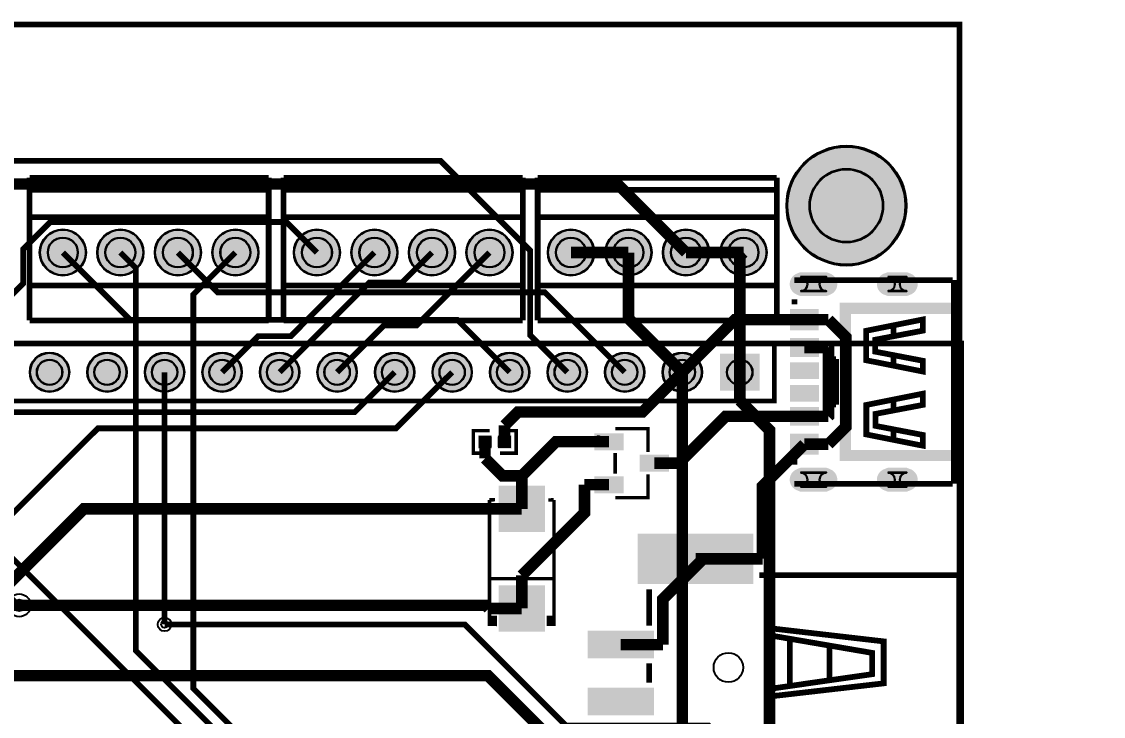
# Model space of a CAD drawing. Header units: millimetres. Extents: x -2.7 to 71.6, y -0.4 to 55.9.
# Drawn here: x 23.79 to 71.55, y 25.19 to 55.87 of the extents above; entities that cross this region are included whole.
import ezdxf

# ---------------------------------------------------------------- set-up
doc = ezdxf.new("R2010")
doc.units = ezdxf.units.MM
for name, color, linetype, true_color in [('BoardOutLine', 7, 'Continuous', 0xff00ff), ('BottomLayer', 7, 'Continuous', 0x0000ff), ('BottomSolderMaskLayer', 7, 'Continuous', 0xaa00ff), ('Document', 7, 'Continuous', 0xffffff), ('Hole', 7, 'Continuous', 0x222222), ('Multi-Layer', 7, 'Continuous', 0xc0c0c0), ('TopLayer', 7, 'Continuous', 0xff0000), ('TopPasteMaskLayer', 7, 'Continuous', 0x808080), ('TopSilkLayer', 7, 'Continuous', 0xffcc00), ('TopSolderMaskLayer', 7, 'Continuous', 0x800080)]:
    doc.layers.add(name, color=color, linetype=linetype, true_color=true_color)

msp = doc.modelspace()

# ---------------------------------------------------------------- hatches: boundary and pattern name
at = {"layer": 'BottomSolderMaskLayer'}
for points in [[(57.556, 47.747, 1), (62.858, 47.747, 1)], [(24.582, 45.678, 1), (26.632, 45.678, 1)], [(27.122, 45.678, 1), (29.172, 45.678, 1)], [(29.662, 45.678, 1), (31.712, 45.678, 1)], [(32.202, 45.678, 1), (34.252, 45.678, 1)], [(35.8, 45.678, 1), (37.851, 45.678, 1)], [(38.34, 45.678, 1), (40.391, 45.678, 1)], [(40.88, 45.678, 1), (42.931, 45.678, 1)], [(43.42, 45.678, 1), (45.471, 45.678, 1)], [(47.018, 45.678, 1), (49.069, 45.678, 1)], [(49.558, 45.678, 1), (51.609, 45.678, 1)], [(52.098, 45.678, 1), (54.149, 45.678, 1)], [(54.638, 45.678, 1), (56.689, 45.678, 1)], [(58.177, 43.758, -0.785398), (58.177, 44.808), (59.333, 44.808, -0.785398), (59.333, 43.758)], [(62.035, 43.758, -0.785398), (62.035, 44.808), (62.875, 44.808, -0.785398), (62.875, 43.758)], [(24.144, 40.391, 1), (25.894, 40.391, 1)], [(26.684, 40.391, 1), (28.434, 40.391, 1)], [(29.224, 40.391, 1), (30.974, 40.391, 1)], [(31.764, 40.391, 1), (33.514, 40.391, 1)], [(34.304, 40.391, 1), (36.054, 40.391, 1)], [(36.844, 40.391, 1), (38.594, 40.391, 1)], [(39.384, 40.391, 1), (41.134, 40.391, 1)], [(41.924, 40.391, 1), (43.674, 40.391, 1)], [(44.464, 40.391, 1), (46.214, 40.391, 1)], [(47.004, 40.391, 1), (48.754, 40.391, 1)], [(49.544, 40.391, 1), (51.295, 40.391, 1)], [(52.084, 40.391, 1), (53.835, 40.391, 1)], [(56.375, 39.578), (54.624, 39.578), (54.624, 41.204), (56.375, 41.204)], [(58.177, 35.118, -0.785398), (58.177, 36.169), (59.333, 36.169, -0.785398), (59.333, 35.118)], [(62.035, 35.118, -0.785398), (62.035, 36.169), (62.875, 36.169, -0.785398), (62.875, 35.118)]]:
    msp.add_hatch(color=256, dxfattribs=at).paths.add_polyline_path(points)
at = {"layer": 'Document'}
for points in [[(64.905, 36.463), (59.905, 36.463), (59.905, 43.463), (64.905, 43.463), (64.905, 42.963), (60.405, 42.963), (60.405, 36.963), (64.905, 36.963)], [(45.962, 34.446), (45.76, 34.446), (45.76, 33.636), (45.962, 33.636)], [(46.547, 34.17), (45.197, 34.17), (45.197, 33.968), (46.547, 33.968)], [(45.974, 29.839), (45.771, 29.839), (45.771, 30.649), (45.974, 30.649)]]:
    msp.add_hatch(color=256, dxfattribs=at).paths.add_polyline_path(points)
at = {"layer": 'Multi-Layer'}
for points in [[(24.607, 45.678, 1), (26.607, 45.678, 1)], [(27.147, 45.678, 1), (29.147, 45.678, 1)], [(29.687, 45.678, 1), (31.687, 45.678, 1)], [(32.227, 45.678, 1), (34.227, 45.678, 1)], [(35.826, 45.678, 1), (37.826, 45.678, 1)], [(38.366, 45.678, 1), (40.366, 45.678, 1)], [(40.906, 45.678, 1), (42.906, 45.678, 1)], [(43.446, 45.678, 1), (45.446, 45.678, 1)], [(47.044, 45.678, 1), (49.044, 45.678, 1)], [(49.584, 45.678, 1), (51.584, 45.678, 1)], [(52.124, 45.678, 1), (54.124, 45.678, 1)], [(54.664, 45.678, 1), (56.664, 45.678, 1)], [(58.205, 43.783, -0.785398), (58.205, 44.783), (59.305, 44.783, -0.785398), (59.305, 43.783)], [(62.055, 43.783, -0.785398), (62.055, 44.783), (62.855, 44.783, -0.785398), (62.855, 43.783)], [(24.169, 40.391, 1), (25.869, 40.391, 1)], [(26.709, 40.391, 1), (28.409, 40.391, 1)], [(29.249, 40.391, 1), (30.949, 40.391, 1)], [(31.789, 40.391, 1), (33.489, 40.391, 1)], [(34.329, 40.391, 1), (36.029, 40.391, 1)], [(36.869, 40.391, 1), (38.569, 40.391, 1)], [(39.409, 40.391, 1), (41.109, 40.391, 1)], [(41.949, 40.391, 1), (43.649, 40.391, 1)], [(44.489, 40.391, 1), (46.189, 40.391, 1)], [(47.029, 40.391, 1), (48.729, 40.391, 1)], [(49.569, 40.391, 1), (51.269, 40.391, 1)], [(52.109, 40.391, 1), (53.809, 40.391, 1)], [(56.349, 39.604), (54.649, 39.604), (54.649, 41.179), (56.349, 41.179)], [(58.205, 35.143, -0.785398), (58.205, 36.143), (59.305, 36.143, -0.785398), (59.305, 35.143)], [(62.055, 35.143, -0.785398), (62.055, 36.143), (62.855, 36.143, -0.785398), (62.855, 35.143)]]:
    msp.add_hatch(color=256, dxfattribs=at).paths.add_polyline_path(points)
at = {"layer": 'TopLayer'}
for points in [[(57.755, 42.263), (57.755, 43.163), (58.955, 43.163), (58.955, 42.263)], [(57.755, 41.083), (57.755, 41.883), (58.955, 41.883), (58.955, 41.083)], [(57.755, 40.113), (57.755, 40.813), (58.955, 40.813), (58.955, 40.113)], [(57.755, 39.113), (57.755, 39.813), (58.955, 39.813), (58.955, 39.113)], [(57.755, 38.043), (57.755, 38.843), (58.955, 38.843), (58.955, 38.043)], [(44.529, 37.043), (44.529, 37.583), (43.963, 37.583), (43.963, 37.043)], [(44.829, 37.043), (44.829, 37.583), (45.394, 37.583), (45.394, 37.043)], [(50.349, 36.973), (49.099, 36.973), (49.099, 37.673), (50.349, 37.673)], [(57.755, 36.763), (57.755, 37.663), (58.955, 37.663), (58.955, 36.763)], [(52.349, 36.023), (51.099, 36.023), (51.099, 36.723), (52.349, 36.723)], [(46.872, 35.356), (46.872, 33.356), (44.872, 33.356), (44.872, 35.356)], [(50.349, 35.073), (49.099, 35.073), (49.099, 35.773), (50.349, 35.773)], [(56.046, 33.25), (56.046, 31.05), (51.046, 31.05), (51.046, 33.25)], [(46.872, 30.956), (46.872, 28.956), (44.872, 28.956), (44.872, 30.956)], [(51.646, 28.96), (51.646, 27.76), (48.846, 27.76), (48.846, 28.96)], [(51.646, 26.45), (51.646, 25.25), (48.846, 25.25), (48.846, 26.45)]]:
    msp.add_hatch(color=256, dxfattribs=at).paths.add_polyline_path(points)
at = {"layer": 'TopPasteMaskLayer'}
for points in [[(59.805, 44.271), (59.804, 44.246), (59.801, 44.221), (59.798, 44.196), (59.793, 44.172), (59.786, 44.148), (59.779, 44.124), (59.771, 44.1), (59.761, 44.077), (59.75, 44.055), (59.738, 44.033), (59.725, 44.012), (59.711, 43.991), (59.696, 43.971), (59.68, 43.952), (59.663, 43.934), (59.645, 43.917), (59.627, 43.9), (59.607, 43.885), (59.587, 43.87), (59.566, 43.856), (59.544, 43.844), (59.522, 43.833), (59.499, 43.822), (59.476, 43.813), (59.453, 43.805), (59.429, 43.799), (59.404, 43.793), (59.38, 43.789), (59.355, 43.786), (59.33, 43.784), (59.305, 43.783), (58.205, 43.783), (58.18, 43.784), (58.155, 43.786), (58.131, 43.789), (58.106, 43.793), (58.082, 43.799), (58.058, 43.805), (58.034, 43.813), (58.011, 43.822), (57.988, 43.833), (57.966, 43.844), (57.944, 43.856), (57.923, 43.87), (57.903, 43.885), (57.884, 43.9), (57.865, 43.917), (57.847, 43.934), (57.83, 43.952), (57.814, 43.971), (57.799, 43.991), (57.785, 44.012), (57.772, 44.033), (57.76, 44.055), (57.749, 44.077), (57.74, 44.1), (57.731, 44.124), (57.724, 44.148), (57.718, 44.172), (57.713, 44.196), (57.709, 44.221), (57.707, 44.246), (57.705, 44.271), (57.705, 44.296), (57.707, 44.32), (57.709, 44.345), (57.713, 44.37), (57.718, 44.394), (57.724, 44.418), (57.731, 44.442), (57.74, 44.466), (57.749, 44.489), (57.76, 44.511), (57.772, 44.533), (57.785, 44.554), (57.799, 44.575), (57.814, 44.595), (57.83, 44.614), (57.847, 44.632), (57.865, 44.65), (57.884, 44.666), (57.903, 44.682), (57.923, 44.696), (57.944, 44.71), (57.966, 44.722), (57.988, 44.734), (58.011, 44.744), (58.034, 44.753), (58.058, 44.761), (58.082, 44.768), (58.106, 44.773), (58.131, 44.777), (58.155, 44.781), (58.18, 44.782), (58.205, 44.783), (59.305, 44.783), (59.33, 44.782), (59.355, 44.781), (59.38, 44.777), (59.404, 44.773), (59.429, 44.768), (59.453, 44.761), (59.476, 44.753), (59.499, 44.744), (59.522, 44.734), (59.544, 44.722), (59.566, 44.71), (59.587, 44.696), (59.607, 44.682), (59.627, 44.666), (59.645, 44.65), (59.663, 44.632), (59.68, 44.614), (59.696, 44.595), (59.711, 44.575), (59.725, 44.554), (59.738, 44.533), (59.75, 44.511), (59.761, 44.489), (59.771, 44.466), (59.779, 44.442), (59.786, 44.418), (59.793, 44.394), (59.798, 44.37), (59.801, 44.345), (59.804, 44.32), (59.805, 44.296)], [(63.355, 44.271), (63.354, 44.246), (63.351, 44.221), (63.348, 44.196), (63.343, 44.172), (63.336, 44.148), (63.329, 44.124), (63.321, 44.1), (63.311, 44.077), (63.3, 44.055), (63.288, 44.033), (63.275, 44.012), (63.261, 43.991), (63.246, 43.971), (63.23, 43.952), (63.213, 43.934), (63.195, 43.917), (63.177, 43.9), (63.157, 43.885), (63.137, 43.87), (63.116, 43.856), (63.094, 43.844), (63.072, 43.833), (63.049, 43.822), (63.026, 43.813), (63.003, 43.805), (62.979, 43.799), (62.954, 43.793), (62.93, 43.789), (62.905, 43.786), (62.88, 43.784), (62.855, 43.783), (62.055, 43.783), (62.03, 43.784), (62.005, 43.786), (61.981, 43.789), (61.956, 43.793), (61.932, 43.799), (61.908, 43.805), (61.884, 43.813), (61.861, 43.822), (61.838, 43.833), (61.816, 43.844), (61.794, 43.856), (61.774, 43.87), (61.753, 43.885), (61.734, 43.9), (61.715, 43.917), (61.697, 43.934), (61.68, 43.952), (61.664, 43.971), (61.649, 43.991), (61.635, 44.012), (61.622, 44.033), (61.61, 44.055), (61.599, 44.077), (61.59, 44.1), (61.581, 44.124), (61.574, 44.148), (61.568, 44.172), (61.563, 44.196), (61.559, 44.221), (61.557, 44.246), (61.555, 44.271), (61.555, 44.296), (61.557, 44.32), (61.559, 44.345), (61.563, 44.37), (61.568, 44.394), (61.574, 44.419), (61.581, 44.442), (61.59, 44.466), (61.599, 44.489), (61.61, 44.511), (61.622, 44.533), (61.635, 44.554), (61.649, 44.575), (61.664, 44.595), (61.68, 44.614), (61.697, 44.632), (61.715, 44.65), (61.734, 44.666), (61.753, 44.682), (61.774, 44.696), (61.794, 44.71), (61.816, 44.722), (61.838, 44.734), (61.861, 44.744), (61.884, 44.753), (61.908, 44.761), (61.932, 44.768), (61.956, 44.773), (61.981, 44.778), (62.005, 44.781), (62.03, 44.782), (62.055, 44.783), (62.855, 44.783), (62.88, 44.782), (62.905, 44.781), (62.93, 44.778), (62.954, 44.773), (62.979, 44.768), (63.003, 44.761), (63.026, 44.753), (63.049, 44.744), (63.072, 44.734), (63.094, 44.722), (63.116, 44.71), (63.137, 44.696), (63.157, 44.682), (63.177, 44.666), (63.195, 44.65), (63.213, 44.632), (63.23, 44.614), (63.246, 44.595), (63.261, 44.575), (63.275, 44.554), (63.288, 44.533), (63.3, 44.511), (63.311, 44.489), (63.321, 44.466), (63.329, 44.442), (63.336, 44.419), (63.343, 44.394), (63.348, 44.37), (63.351, 44.345), (63.354, 44.32), (63.355, 44.296)], [(57.755, 42.263), (57.755, 43.163), (58.955, 43.163), (58.955, 42.263)], [(57.755, 41.083), (57.755, 41.883), (58.955, 41.883), (58.955, 41.083)], [(57.755, 40.113), (57.755, 40.813), (58.955, 40.813), (58.955, 40.113)], [(57.755, 39.113), (57.755, 39.813), (58.955, 39.813), (58.955, 39.113)], [(57.755, 38.043), (57.755, 38.843), (58.955, 38.843), (58.955, 38.043)], [(44.544, 37.083), (44.544, 37.543), (44.504, 37.583), (44.003, 37.583), (43.963, 37.543), (43.963, 37.083), (44.003, 37.043), (44.504, 37.043)], [(44.814, 37.083), (44.814, 37.543), (44.854, 37.583), (45.354, 37.583), (45.394, 37.543), (45.394, 37.083), (45.354, 37.043), (44.854, 37.043)], [(50.349, 36.973), (49.099, 36.973), (49.099, 37.673), (50.349, 37.673)], [(57.755, 36.763), (57.755, 37.663), (58.955, 37.663), (58.955, 36.763)], [(52.349, 36.023), (51.099, 36.023), (51.099, 36.723), (52.349, 36.723)], [(59.805, 35.631), (59.804, 35.606), (59.801, 35.581), (59.798, 35.556), (59.793, 35.532), (59.786, 35.508), (59.779, 35.484), (59.771, 35.461), (59.761, 35.438), (59.75, 35.415), (59.738, 35.393), (59.725, 35.372), (59.711, 35.351), (59.696, 35.332), (59.68, 35.312), (59.663, 35.294), (59.645, 35.277), (59.627, 35.26), (59.607, 35.245), (59.587, 35.23), (59.566, 35.217), (59.544, 35.204), (59.522, 35.193), (59.499, 35.183), (59.476, 35.173), (59.453, 35.165), (59.429, 35.159), (59.404, 35.153), (59.38, 35.149), (59.355, 35.146), (59.33, 35.144), (59.305, 35.143), (58.205, 35.143), (58.18, 35.144), (58.155, 35.146), (58.131, 35.149), (58.106, 35.153), (58.082, 35.159), (58.058, 35.165), (58.034, 35.173), (58.011, 35.183), (57.988, 35.193), (57.966, 35.204), (57.944, 35.217), (57.923, 35.23), (57.903, 35.245), (57.884, 35.26), (57.865, 35.277), (57.847, 35.294), (57.83, 35.312), (57.814, 35.332), (57.799, 35.351), (57.785, 35.372), (57.772, 35.393), (57.76, 35.415), (57.749, 35.438), (57.74, 35.461), (57.731, 35.484), (57.724, 35.508), (57.718, 35.532), (57.713, 35.556), (57.709, 35.581), (57.707, 35.606), (57.705, 35.631), (57.705, 35.656), (57.707, 35.681), (57.709, 35.705), (57.713, 35.73), (57.718, 35.755), (57.724, 35.779), (57.731, 35.802), (57.74, 35.826), (57.749, 35.849), (57.76, 35.871), (57.772, 35.893), (57.785, 35.915), (57.799, 35.935), (57.814, 35.955), (57.83, 35.974), (57.847, 35.992), (57.865, 36.01), (57.884, 36.026), (57.903, 36.042), (57.923, 36.056), (57.944, 36.07), (57.966, 36.082), (57.988, 36.094), (58.011, 36.104), (58.034, 36.113), (58.058, 36.121), (58.082, 36.128), (58.106, 36.133), (58.131, 36.138), (58.155, 36.141), (58.18, 36.143), (58.205, 36.143), (59.305, 36.143), (59.33, 36.143), (59.355, 36.141), (59.38, 36.138), (59.404, 36.133), (59.429, 36.128), (59.453, 36.121), (59.476, 36.113), (59.499, 36.104), (59.522, 36.094), (59.544, 36.082), (59.566, 36.07), (59.587, 36.056), (59.607, 36.042), (59.627, 36.026), (59.645, 36.01), (59.663, 35.992), (59.68, 35.974), (59.696, 35.955), (59.711, 35.935), (59.725, 35.915), (59.738, 35.893), (59.75, 35.871), (59.761, 35.849), (59.771, 35.826), (59.779, 35.802), (59.786, 35.779), (59.793, 35.755), (59.798, 35.73), (59.801, 35.705), (59.804, 35.681), (59.805, 35.656)], [(63.355, 35.631), (63.354, 35.606), (63.351, 35.581), (63.348, 35.556), (63.343, 35.532), (63.336, 35.508), (63.329, 35.484), (63.321, 35.461), (63.311, 35.438), (63.3, 35.415), (63.288, 35.393), (63.275, 35.372), (63.261, 35.351), (63.246, 35.332), (63.23, 35.312), (63.213, 35.294), (63.195, 35.277), (63.177, 35.26), (63.157, 35.245), (63.137, 35.23), (63.116, 35.217), (63.094, 35.204), (63.072, 35.193), (63.049, 35.183), (63.026, 35.173), (63.003, 35.165), (62.979, 35.159), (62.954, 35.153), (62.93, 35.149), (62.905, 35.146), (62.88, 35.144), (62.855, 35.143), (62.055, 35.143), (62.03, 35.144), (62.005, 35.146), (61.981, 35.149), (61.956, 35.153), (61.932, 35.159), (61.908, 35.165), (61.884, 35.173), (61.861, 35.183), (61.838, 35.193), (61.816, 35.204), (61.794, 35.217), (61.774, 35.23), (61.753, 35.245), (61.734, 35.26), (61.715, 35.277), (61.697, 35.294), (61.68, 35.312), (61.664, 35.332), (61.649, 35.351), (61.635, 35.372), (61.622, 35.393), (61.61, 35.415), (61.599, 35.438), (61.59, 35.461), (61.581, 35.484), (61.574, 35.508), (61.568, 35.532), (61.563, 35.556), (61.559, 35.581), (61.557, 35.606), (61.555, 35.631), (61.555, 35.656), (61.557, 35.681), (61.559, 35.705), (61.563, 35.73), (61.568, 35.755), (61.574, 35.779), (61.581, 35.802), (61.59, 35.826), (61.599, 35.849), (61.61, 35.871), (61.622, 35.893), (61.635, 35.915), (61.649, 35.935), (61.664, 35.955), (61.68, 35.974), (61.697, 35.992), (61.715, 36.01), (61.734, 36.026), (61.753, 36.042), (61.774, 36.056), (61.794, 36.07), (61.816, 36.082), (61.838, 36.094), (61.861, 36.104), (61.884, 36.113), (61.908, 36.121), (61.932, 36.128), (61.956, 36.133), (61.981, 36.138), (62.005, 36.141), (62.03, 36.143), (62.055, 36.143), (62.855, 36.143), (62.88, 36.143), (62.905, 36.141), (62.93, 36.138), (62.954, 36.133), (62.979, 36.128), (63.003, 36.121), (63.026, 36.113), (63.049, 36.104), (63.072, 36.094), (63.094, 36.082), (63.116, 36.07), (63.137, 36.056), (63.157, 36.042), (63.177, 36.026), (63.195, 36.01), (63.213, 35.992), (63.23, 35.974), (63.246, 35.955), (63.261, 35.935), (63.275, 35.915), (63.288, 35.893), (63.3, 35.871), (63.311, 35.849), (63.321, 35.826), (63.329, 35.802), (63.336, 35.779), (63.343, 35.755), (63.348, 35.73), (63.351, 35.705), (63.354, 35.681), (63.355, 35.656)], [(46.872, 35.356), (46.872, 33.356), (44.872, 33.356), (44.872, 35.356)], [(50.349, 35.073), (49.099, 35.073), (49.099, 35.773), (50.349, 35.773)], [(56.046, 33.25), (56.046, 31.05), (51.046, 31.05), (51.046, 33.25)], [(46.872, 30.956), (46.872, 28.956), (44.872, 28.956), (44.872, 30.956)], [(51.646, 28.96), (51.646, 27.76), (48.846, 27.76), (48.846, 28.96)], [(51.646, 26.45), (51.646, 25.25), (48.846, 25.25), (48.846, 26.45)]]:
    msp.add_hatch(color=256, dxfattribs=at).paths.add_polyline_path(points)
at = {"layer": 'TopSilkLayer'}
for points in [[(44.37, 29.636), (44.777, 29.635), (44.772, 29.176), (44.37, 29.179)], [(46.968, 29.645), (47.375, 29.643), (47.371, 29.184), (46.968, 29.187)]]:
    msp.add_hatch(color=256, dxfattribs=at).paths.add_polyline_path(points)
at = {"layer": 'TopSolderMaskLayer'}
for points in [[(57.556, 47.747, 1), (62.858, 47.747, 1)], [(24.582, 45.678, 1), (26.632, 45.678, 1)], [(27.122, 45.678, 1), (29.172, 45.678, 1)], [(29.662, 45.678, 1), (31.712, 45.678, 1)], [(32.202, 45.678, 1), (34.252, 45.678, 1)], [(35.8, 45.678, 1), (37.851, 45.678, 1)], [(38.34, 45.678, 1), (40.391, 45.678, 1)], [(40.88, 45.678, 1), (42.931, 45.678, 1)], [(43.42, 45.678, 1), (45.471, 45.678, 1)], [(47.018, 45.678, 1), (49.069, 45.678, 1)], [(49.558, 45.678, 1), (51.609, 45.678, 1)], [(52.098, 45.678, 1), (54.149, 45.678, 1)], [(54.638, 45.678, 1), (56.689, 45.678, 1)], [(58.177, 43.758, -0.785398), (58.177, 44.808), (59.333, 44.808, -0.785398), (59.333, 43.758)], [(62.035, 43.758, -0.785398), (62.035, 44.808), (62.875, 44.808, -0.785398), (62.875, 43.758)], [(57.721, 42.244), (57.721, 43.182), (58.989, 43.182), (58.989, 42.244)], [(57.717, 41.066), (57.717, 41.9), (58.993, 41.9), (58.993, 41.066)], [(24.144, 40.391, 1), (25.894, 40.391, 1)], [(26.684, 40.391, 1), (28.434, 40.391, 1)], [(29.224, 40.391, 1), (30.974, 40.391, 1)], [(31.764, 40.391, 1), (33.514, 40.391, 1)], [(34.304, 40.391, 1), (36.054, 40.391, 1)], [(36.844, 40.391, 1), (38.594, 40.391, 1)], [(39.384, 40.391, 1), (41.134, 40.391, 1)], [(41.924, 40.391, 1), (43.674, 40.391, 1)], [(44.464, 40.391, 1), (46.214, 40.391, 1)], [(47.004, 40.391, 1), (48.754, 40.391, 1)], [(49.544, 40.391, 1), (51.295, 40.391, 1)], [(52.084, 40.391, 1), (53.835, 40.391, 1)], [(56.375, 39.578), (54.624, 39.578), (54.624, 41.204), (56.375, 41.204)], [(57.712, 40.098), (57.712, 40.828), (58.999, 40.828), (58.999, 40.098)], [(57.712, 39.098), (57.712, 39.828), (58.999, 39.828), (58.999, 39.098)], [(57.717, 38.026), (57.717, 38.86), (58.993, 38.86), (58.993, 38.026)], [(44.554, 37.017), (44.554, 37.608), (43.938, 37.608), (43.938, 37.017)], [(44.803, 37.017), (44.803, 37.608), (45.42, 37.608), (45.42, 37.017)], [(50.374, 36.947), (49.074, 36.947), (49.074, 37.698), (50.374, 37.698)], [(57.721, 36.744), (57.721, 37.682), (58.989, 37.682), (58.989, 36.744)], [(52.374, 35.997), (51.074, 35.997), (51.074, 36.748), (52.374, 36.748)], [(58.177, 35.118, -0.785398), (58.177, 36.169), (59.333, 36.169, -0.785398), (59.333, 35.118)], [(62.035, 35.118, -0.785398), (62.035, 36.169), (62.875, 36.169, -0.785398), (62.875, 35.118)], [(46.898, 35.382), (46.898, 33.331), (44.847, 33.331), (44.847, 35.382)], [(50.374, 35.048), (49.074, 35.048), (49.074, 35.798), (50.374, 35.798)], [(56.104, 33.261), (56.104, 31.039), (50.988, 31.039), (50.988, 33.261)], [(46.898, 30.982), (46.898, 28.931), (44.847, 28.931), (44.847, 30.982)], [(51.705, 28.971), (51.705, 27.749), (48.787, 27.749), (48.787, 28.971)], [(51.705, 26.461), (51.705, 25.239), (48.787, 25.239), (48.787, 26.461)]]:
    msp.add_hatch(color=256, dxfattribs=at).paths.add_polyline_path(points)

# ---------------------------------------------------------------- linework, layer by layer
at = {"layer": 'BoardOutLine', "const_width": 0.254}
msp.add_lwpolyline([(0.207, 55.747), (0.207, -0.253), (65.207, -0.253), (65.207, 55.747), (0.207, 55.747)], close=True, dxfattribs=at)
at = {"layer": 'BottomLayer'}
for points, const_width in [([(47.879, 40.391), (46.245, 42.025), (46.245, 45.764), (42.284, 49.725), (12.293, 49.725), (8.062, 45.494), (8.062, 41.325)], 0.254), ([(50.584, 45.678), (50.584, 42.767), (52.959, 40.391)], 0.508), ([(55.664, 45.678), (55.499, 45.514), (55.499, 40.391)], 0.508), ([(45.339, 14.991), (44.138, 13.79), (42.287, 13.79), (41.529, 14.548), (41.529, 15.396), (28.829, 28.096), (28.829, 44.996), (28.147, 45.678)], 0.254), ([(33.227, 45.678), (31.369, 43.82), (31.369, 26.421), (42.799, 14.991)], 0.254), ([(39.365, 45.678), (35.671, 41.983), (34.231, 41.983), (32.639, 40.391)], 0.254), ([(41.905, 45.678), (40.574, 44.346), (39.134, 44.346), (35.179, 40.391)], 0.254), ([(44.445, 45.678), (41.218, 42.451), (39.779, 42.451), (37.719, 40.391)], 0.254), ([(52.959, 14.991), (52.959, 40.391)], 0.508), ([(55.499, 40.391), (55.499, 39.146)], 0.508), ([(22.479, 40.391), (22.479, 33.079), (38.989, 16.569), (38.989, 14.432), (40.108, 13.313), (42.674, 13.313), (45.838, 10.149), (45.838, 6.822), (47.404, 5.256), (51.586, 5.256), (53.036, 6.706)], 0.254), ([(30.099, 40.391), (30.099, 29.254)], 0.254), ([(55.499, 39.146), (56.808, 37.838), (56.808, 14.297), (55.734, 13.223), (52.273, 13.223), (50.505, 11.455)], 0.508), ([(15.052, 38.517), (23.473, 30.095), (23.678, 30.095)], 0.508)]:
    msp.add_lwpolyline(points, dxfattribs=dict(at, const_width=const_width))
at = {"layer": 'BottomSolderMaskLayer'}
for points in [[(58.177, 44.598), (59.333, 44.598)], [(62.035, 44.598), (62.876, 44.598)], [(58.177, 43.968), (59.333, 43.968)], [(62.035, 43.968), (62.876, 43.968)], [(58.177, 35.958), (59.333, 35.958)], [(62.035, 35.958), (62.876, 35.958)], [(58.177, 35.328), (59.333, 35.328)], [(62.035, 35.328), (62.876, 35.328)]]:
    msp.add_lwpolyline(points, close=True, dxfattribs=at)
for centre, radius in [((60.207, 47.747), 2.651), ((60.206, 47.747), 1.631), ((25.607, 45.678), 1.025), ((25.607, 45.678), 0.667), ((28.147, 45.678), 1.025), ((28.147, 45.678), 0.667), ((30.687, 45.678), 1.025), ((30.687, 45.678), 0.667), ((33.227, 45.678), 1.025), ((33.227, 45.678), 0.667), ((36.826, 45.678), 1.025), ((36.826, 45.678), 0.667), ((39.366, 45.678), 1.025), ((39.366, 45.678), 0.667), ((41.906, 45.678), 1.025), ((41.906, 45.678), 0.667), ((44.446, 45.678), 1.025), ((44.446, 45.678), 0.667), ((48.044, 45.678), 1.025), ((48.044, 45.678), 0.667), ((50.584, 45.678), 1.025), ((50.584, 45.678), 0.667), ((53.124, 45.678), 1.025), ((53.124, 45.678), 0.667), ((55.664, 45.678), 1.025), ((55.664, 45.678), 0.667), ((25.019, 40.391), 0.875), ((27.559, 40.391), 0.875), ((30.099, 40.391), 0.875), ((32.639, 40.391), 0.875), ((35.179, 40.391), 0.875), ((37.719, 40.391), 0.875), ((40.259, 40.391), 0.875), ((42.799, 40.391), 0.875), ((45.339, 40.391), 0.875), ((47.879, 40.391), 0.875), ((50.419, 40.391), 0.875), ((52.959, 40.391), 0.875), ((25.019, 40.391), 0.566), ((27.559, 40.391), 0.566), ((30.099, 40.391), 0.566), ((32.639, 40.391), 0.566), ((35.179, 40.391), 0.566), ((37.719, 40.391), 0.566), ((40.259, 40.391), 0.566), ((42.799, 40.391), 0.566), ((45.339, 40.391), 0.566), ((47.879, 40.391), 0.566), ((50.419, 40.391), 0.566), ((52.959, 40.391), 0.566), ((55.499, 40.391), 0.566)]:
    msp.add_circle(centre, radius, dxfattribs=at)
for centre, start, end in [((58.177, 44.283), 270, 90), ((59.333, 44.283), 90, 270), ((62.035, 44.283), 270, 90), ((62.876, 44.283), 90, 270), ((58.177, 35.643), 270, 90), ((59.333, 35.643), 90, 270), ((62.035, 35.643), 270, 90), ((62.876, 35.643), 90, 270)]:
    msp.add_arc(centre, 0.315, start, end, dxfattribs=at)
at = {"layer": 'Document'}
msp.add_circle((49.264, 37.473), 0.1, dxfattribs=at)
at = {"layer": 'Hole'}
for centre, radius in [((23.678, 30.095), 0.254), ((30.099, 29.254), 0.153)]:
    msp.add_circle(centre, radius, dxfattribs=at)
at = {"layer": 'Multi-Layer'}
for points in [[(58.205, 44.583), (59.305, 44.583)], [(62.055, 44.583), (62.855, 44.583)], [(58.205, 43.983), (59.305, 43.983)], [(62.055, 43.983), (62.855, 43.983)], [(58.205, 35.943), (59.305, 35.943)], [(62.055, 35.943), (62.855, 35.943)], [(58.205, 35.343), (59.305, 35.343)], [(62.055, 35.343), (62.855, 35.343)]]:
    msp.add_lwpolyline(points, close=True, dxfattribs=at)
for centre, radius in [((60.207, 47.747), 2.6), ((60.206, 47.747), 1.6), ((25.607, 45.678), 1), ((28.147, 45.678), 1), ((30.687, 45.678), 1), ((33.227, 45.678), 1), ((36.826, 45.678), 1), ((39.366, 45.678), 1), ((41.906, 45.678), 1), ((44.446, 45.678), 1), ((48.044, 45.678), 1), ((50.584, 45.678), 1), ((53.124, 45.678), 1), ((55.664, 45.678), 1), ((25.607, 45.678), 0.65), ((28.147, 45.678), 0.65), ((30.687, 45.678), 0.65), ((33.227, 45.678), 0.65), ((36.826, 45.678), 0.65), ((39.366, 45.678), 0.65), ((41.906, 45.678), 0.65), ((44.446, 45.678), 0.65), ((48.044, 45.678), 0.65), ((50.584, 45.678), 0.65), ((53.124, 45.678), 0.65), ((55.664, 45.678), 0.65), ((25.019, 40.391), 0.85), ((27.559, 40.391), 0.85), ((30.099, 40.391), 0.85), ((32.639, 40.391), 0.85), ((35.179, 40.391), 0.85), ((37.719, 40.391), 0.85), ((40.259, 40.391), 0.85), ((42.799, 40.391), 0.85), ((45.339, 40.391), 0.85), ((47.879, 40.391), 0.85), ((50.419, 40.391), 0.85), ((52.959, 40.391), 0.85), ((25.019, 40.391), 0.55), ((27.559, 40.391), 0.55), ((30.099, 40.391), 0.55), ((32.639, 40.391), 0.55), ((35.179, 40.391), 0.55), ((37.719, 40.391), 0.55), ((40.259, 40.391), 0.55), ((42.799, 40.391), 0.55), ((45.339, 40.391), 0.55), ((47.879, 40.391), 0.55), ((50.419, 40.391), 0.55), ((52.959, 40.391), 0.55), ((55.499, 40.391), 0.55), ((23.678, 30.095), 0.508), ((30.099, 29.254), 0.305), ((54.996, 27.35), 0.65)]:
    msp.add_circle(centre, radius, dxfattribs=at)
for centre, start, end in [((58.205, 44.283), 270, 90), ((59.305, 44.283), 90, 270), ((62.055, 44.283), 270, 90), ((62.855, 44.283), 90, 270), ((58.205, 35.643), 270, 90), ((59.305, 35.643), 90, 270), ((62.055, 35.643), 270, 90), ((62.855, 35.643), 90, 270)]:
    msp.add_arc(centre, 0.3, start, end, dxfattribs=at)
at = {"layer": 'TopLayer'}
for points, const_width in [([(53.124, 45.678), (50.101, 48.701), (12.562, 48.701)], 0.508), ([(36.825, 45.678), (35.478, 47.025), (25.054, 47.025), (23.853, 45.824), (23.853, 44.305), (19.939, 40.391)], 0.254), ([(48.044, 45.678), (50.584, 45.678)], 0.508), ([(53.124, 45.678), (55.664, 45.678)], 0.508), ([(25.607, 45.678), (28.575, 42.71), (43.02, 42.71), (45.339, 40.391)], 0.254), ([(30.687, 45.678), (32.445, 43.92), (46.89, 43.92), (50.419, 40.391)], 0.254), ([(58.355, 42.713), (55.281, 42.713), (52.959, 40.391)], 0.508), ([(58.355, 42.713), (59.412, 42.713)], 0.508), ([(59.412, 37.213), (60.184, 37.985), (60.184, 41.942), (59.412, 42.713)], 0.508), ([(58.355, 41.483), (59.412, 41.483)], 0.508), ([(59.412, 41.483), (59.414, 41.482), (59.414, 38.444), (59.413, 38.443)], 0.508), ([(52.959, 40.391), (51.203, 38.635), (45.707, 38.635), (45.111, 38.04)], 0.508), ([(10.302, 32.052), (11.531, 32.052), (15.332, 35.853), (15.332, 36.029), (17.933, 38.629), (38.497, 38.629), (40.259, 40.391)], 0.254), ([(42.799, 40.391), (40.322, 37.914), (27.157, 37.914), (18.732, 29.489), (10.969, 29.489), (10.32, 30.139)], 0.254), ([(58.355, 38.443), (54.877, 38.443), (52.806, 36.373)], 0.508), ([(58.884, 38.443), (58.355, 38.443)], 0.508), ([(58.884, 38.443), (59.413, 38.443)], 0.508), ([(45.111, 37.313), (45.111, 38.04)], 0.508), ([(44.246, 37.313), (44.246, 36.585)], 0.508), ([(49.724, 37.323), (47.381, 37.323), (45.872, 35.814)], 0.508), ([(56.504, 32.15), (56.504, 35.362), (58.355, 37.213)], 0.508), ([(58.355, 37.213), (59.412, 37.213)], 0.508), ([(44.246, 36.585), (45.017, 35.814), (45.872, 35.814)], 0.508), ([(51.724, 36.373), (52.806, 36.373)], 0.508), ([(45.872, 35.085), (45.872, 35.814)], 0.508), ([(45.872, 31.414), (48.641, 34.183), (48.641, 35.423)], 0.508), ([(49.724, 35.423), (48.641, 35.423)], 0.508), ([(45.872, 35.085), (45.872, 34.356)], 0.508), ([(22.536, 26.987), (22.536, 30.365), (26.527, 34.356), (45.872, 34.356)], 0.508), ([(53.887, 32.15), (52.104, 30.366), (52.104, 28.36)], 0.508), ([(53.546, 32.15), (53.887, 32.15)], 0.508), ([(53.895, 32.15), (53.887, 32.15)], 0.508), ([(53.895, 32.15), (56.504, 32.15)], 0.508), ([(45.872, 29.957), (45.872, 31.414)], 0.508), ([(44.415, 29.957), (44.277, 30.095), (23.678, 30.095)], 0.508), ([(45.872, 29.957), (44.415, 29.957)], 0.508), ([(55.585, 11.455), (56.934, 12.804), (56.934, 21.971), (54.123, 24.782), (47.828, 24.782), (43.356, 29.254), (30.099, 29.254)], 0.254), ([(50.246, 28.36), (52.104, 28.36)], 0.508), ([(22.536, 26.987), (44.386, 26.987), (50.022, 21.35), (50.246, 21.35)], 0.508)]:
    msp.add_lwpolyline(points, dxfattribs=dict(at, const_width=const_width))
at = {"layer": 'TopSilkLayer'}
for points, const_width in [([(24.137, 42.678), (24.137, 48.978)], 0.254), ([(34.697, 48.978), (24.137, 48.978)], 0.254), ([(34.697, 42.678), (34.697, 48.978)], 0.254), ([(35.355, 42.678), (35.355, 48.978)], 0.254), ([(45.916, 48.978), (35.355, 48.978)], 0.254), ([(45.916, 42.678), (45.916, 48.978)], 0.254), ([(46.574, 42.678), (46.574, 48.978)], 0.254), ([(57.134, 48.978), (46.574, 48.978)], 0.254), ([(57.134, 42.678), (57.134, 48.978)], 0.254), ([(34.697, 48.448), (24.137, 48.448)], 0.254), ([(45.916, 48.448), (35.355, 48.448)], 0.254), ([(57.134, 48.448), (46.574, 48.448)], 0.254), ([(34.697, 47.24), (24.137, 47.24)], 0.254), ([(45.916, 47.24), (35.355, 47.24)], 0.254), ([(57.134, 47.24), (46.574, 47.24)], 0.254), ([(57.915, 44.463), (64.905, 44.463)], 0.25), ([(64.955, 35.463), (64.955, 44.463)], 0.25), ([(34.697, 44.22), (24.137, 44.22)], 0.254), ([(45.916, 44.22), (35.355, 44.22)], 0.254), ([(57.134, 44.22), (46.574, 44.22)], 0.254), ([(57.915, 43.392), (57.915, 43.614)], 0.25), ([(34.697, 42.678), (24.137, 42.678)], 0.254), ([(45.916, 42.678), (35.355, 42.678)], 0.254), ([(57.134, 42.678), (46.574, 42.678)], 0.254), ([(62.283, 42.021), (62.283, 42.421)], 0.254), ([(54.864, 39.121), (57.023, 39.121), (57.023, 41.661), (18.415, 41.661), (18.415, 39.121), (18.669, 39.121)], 0.203), ([(59.755, 40.963), (59.355, 40.963), (59.355, 40.363), (59.155, 40.363)], 0.25), ([(59.755, 38.953), (59.755, 40.973)], 0.25), ([(62.283, 40.722), (62.283, 41.121)], 0.254), ([(59.355, 39.563), (59.155, 39.563)], 0.25), ([(59.755, 38.963), (59.355, 38.963), (59.355, 39.563)], 0.25), ([(18.669, 39.121), (54.864, 39.121)], 0.203), ([(62.288, 38.745), (62.288, 39.145)], 0.254), ([(44.452, 36.814), (43.734, 36.814), (43.734, 37.811), (44.452, 37.811)], 0.152), ([(44.905, 36.814), (45.623, 36.814), (45.623, 37.811), (44.905, 37.811)], 0.152), ([(49.998, 37.899), (51.45, 37.899), (51.45, 36.867)], 0.152), ([(62.288, 37.445), (62.288, 37.844)], 0.254), ([(49.998, 35.917), (49.998, 36.828)], 0.152), ([(57.915, 36.312), (57.915, 36.534)], 0.25), ([(49.998, 34.847), (51.45, 34.847), (51.45, 35.878)], 0.152), ([(57.915, 35.463), (64.905, 35.463)], 0.25), ([(44.446, 34.753), (44.685, 34.759)], 0.152), ([(44.446, 29.56), (44.446, 34.753)], 0.152), ([(47.048, 34.75), (47.287, 34.756)], 0.152), ([(47.299, 29.56), (47.299, 34.753)], 0.152), ([(56.286, 18.27), (65.196, 18.27), (65.196, 31.43), (56.366, 31.43)], 0.254), ([(44.446, 31.273), (47.299, 31.273)], 0.152), ([(51.496, 29.191), (51.496, 30.8)], 0.254), ([(57.712, 26.498), (57.712, 28.58)], 0.254), ([(59.465, 26.828), (59.465, 28.276)], 0.254), ([(51.496, 26.681), (51.496, 27.529)], 0.254)]:
    msp.add_lwpolyline(points, dxfattribs=dict(at, const_width=const_width))
at = {"layer": 'TopSilkLayer', "const_width": 0.254}
for points in [[(63.583, 40.422), (61.081, 40.92), (61.081, 42.221), (63.583, 42.721), (63.583, 42.226), (61.483, 41.827), (61.483, 41.299), (63.583, 40.897), (63.583, 40.422)], [(13.716, 41.661), (65.278, 41.661), (65.278, 13.721), (13.716, 13.721), (13.716, 41.661)], [(63.588, 37.145), (61.086, 37.643), (61.086, 38.944), (63.588, 39.444), (63.588, 38.949), (61.488, 38.55), (61.488, 38.022), (63.588, 37.62), (63.588, 37.145)], [(56.798, 29.088), (61.852, 28.504), (61.852, 26.65), (56.805, 26.07), (56.78, 26.401), (61.344, 27.056), (61.344, 27.996), (56.747, 28.784), (56.798, 29.088)]]:
    msp.add_lwpolyline(points, close=True, dxfattribs=at)
at = {"layer": 'TopSolderMaskLayer'}
for points in [[(58.177, 44.598), (59.333, 44.598)], [(62.035, 44.598), (62.876, 44.598)], [(58.177, 43.968), (59.333, 43.968)], [(62.035, 43.968), (62.876, 43.968)], [(58.177, 35.958), (59.333, 35.958)], [(62.035, 35.958), (62.876, 35.958)], [(58.177, 35.328), (59.333, 35.328)], [(62.035, 35.328), (62.876, 35.328)]]:
    msp.add_lwpolyline(points, close=True, dxfattribs=at)
for centre, radius in [((60.207, 47.747), 2.651), ((60.206, 47.747), 1.631), ((25.607, 45.678), 1.025), ((25.607, 45.678), 0.667), ((28.147, 45.678), 1.025), ((28.147, 45.678), 0.667), ((30.687, 45.678), 1.025), ((30.687, 45.678), 0.667), ((33.227, 45.678), 1.025), ((33.227, 45.678), 0.667), ((36.826, 45.678), 1.025), ((36.826, 45.678), 0.667), ((39.366, 45.678), 1.025), ((39.366, 45.678), 0.667), ((41.906, 45.678), 1.025), ((41.906, 45.678), 0.667), ((44.446, 45.678), 1.025), ((44.446, 45.678), 0.667), ((48.044, 45.678), 1.025), ((48.044, 45.678), 0.667), ((50.584, 45.678), 1.025), ((50.584, 45.678), 0.667), ((53.124, 45.678), 1.025), ((53.124, 45.678), 0.667), ((55.664, 45.678), 1.025), ((55.664, 45.678), 0.667), ((25.019, 40.391), 0.875), ((27.559, 40.391), 0.875), ((30.099, 40.391), 0.875), ((32.639, 40.391), 0.875), ((35.179, 40.391), 0.875), ((37.719, 40.391), 0.875), ((40.259, 40.391), 0.875), ((42.799, 40.391), 0.875), ((45.339, 40.391), 0.875), ((47.879, 40.391), 0.875), ((50.419, 40.391), 0.875), ((52.959, 40.391), 0.875), ((25.019, 40.391), 0.566), ((27.559, 40.391), 0.566), ((30.099, 40.391), 0.566), ((32.639, 40.391), 0.566), ((35.179, 40.391), 0.566), ((37.719, 40.391), 0.566), ((40.259, 40.391), 0.566), ((42.799, 40.391), 0.566), ((45.339, 40.391), 0.566), ((47.879, 40.391), 0.566), ((50.419, 40.391), 0.566), ((52.959, 40.391), 0.566), ((55.499, 40.391), 0.566)]:
    msp.add_circle(centre, radius, dxfattribs=at)
for centre, start, end in [((58.177, 44.283), 270, 90), ((59.333, 44.283), 90, 270), ((62.035, 44.283), 270, 90), ((62.876, 44.283), 90, 270), ((58.177, 35.643), 270, 90), ((59.333, 35.643), 90, 270), ((62.035, 35.643), 270, 90), ((62.876, 35.643), 90, 270)]:
    msp.add_arc(centre, 0.315, start, end, dxfattribs=at)

doc.saveas('drawing.dxf')
